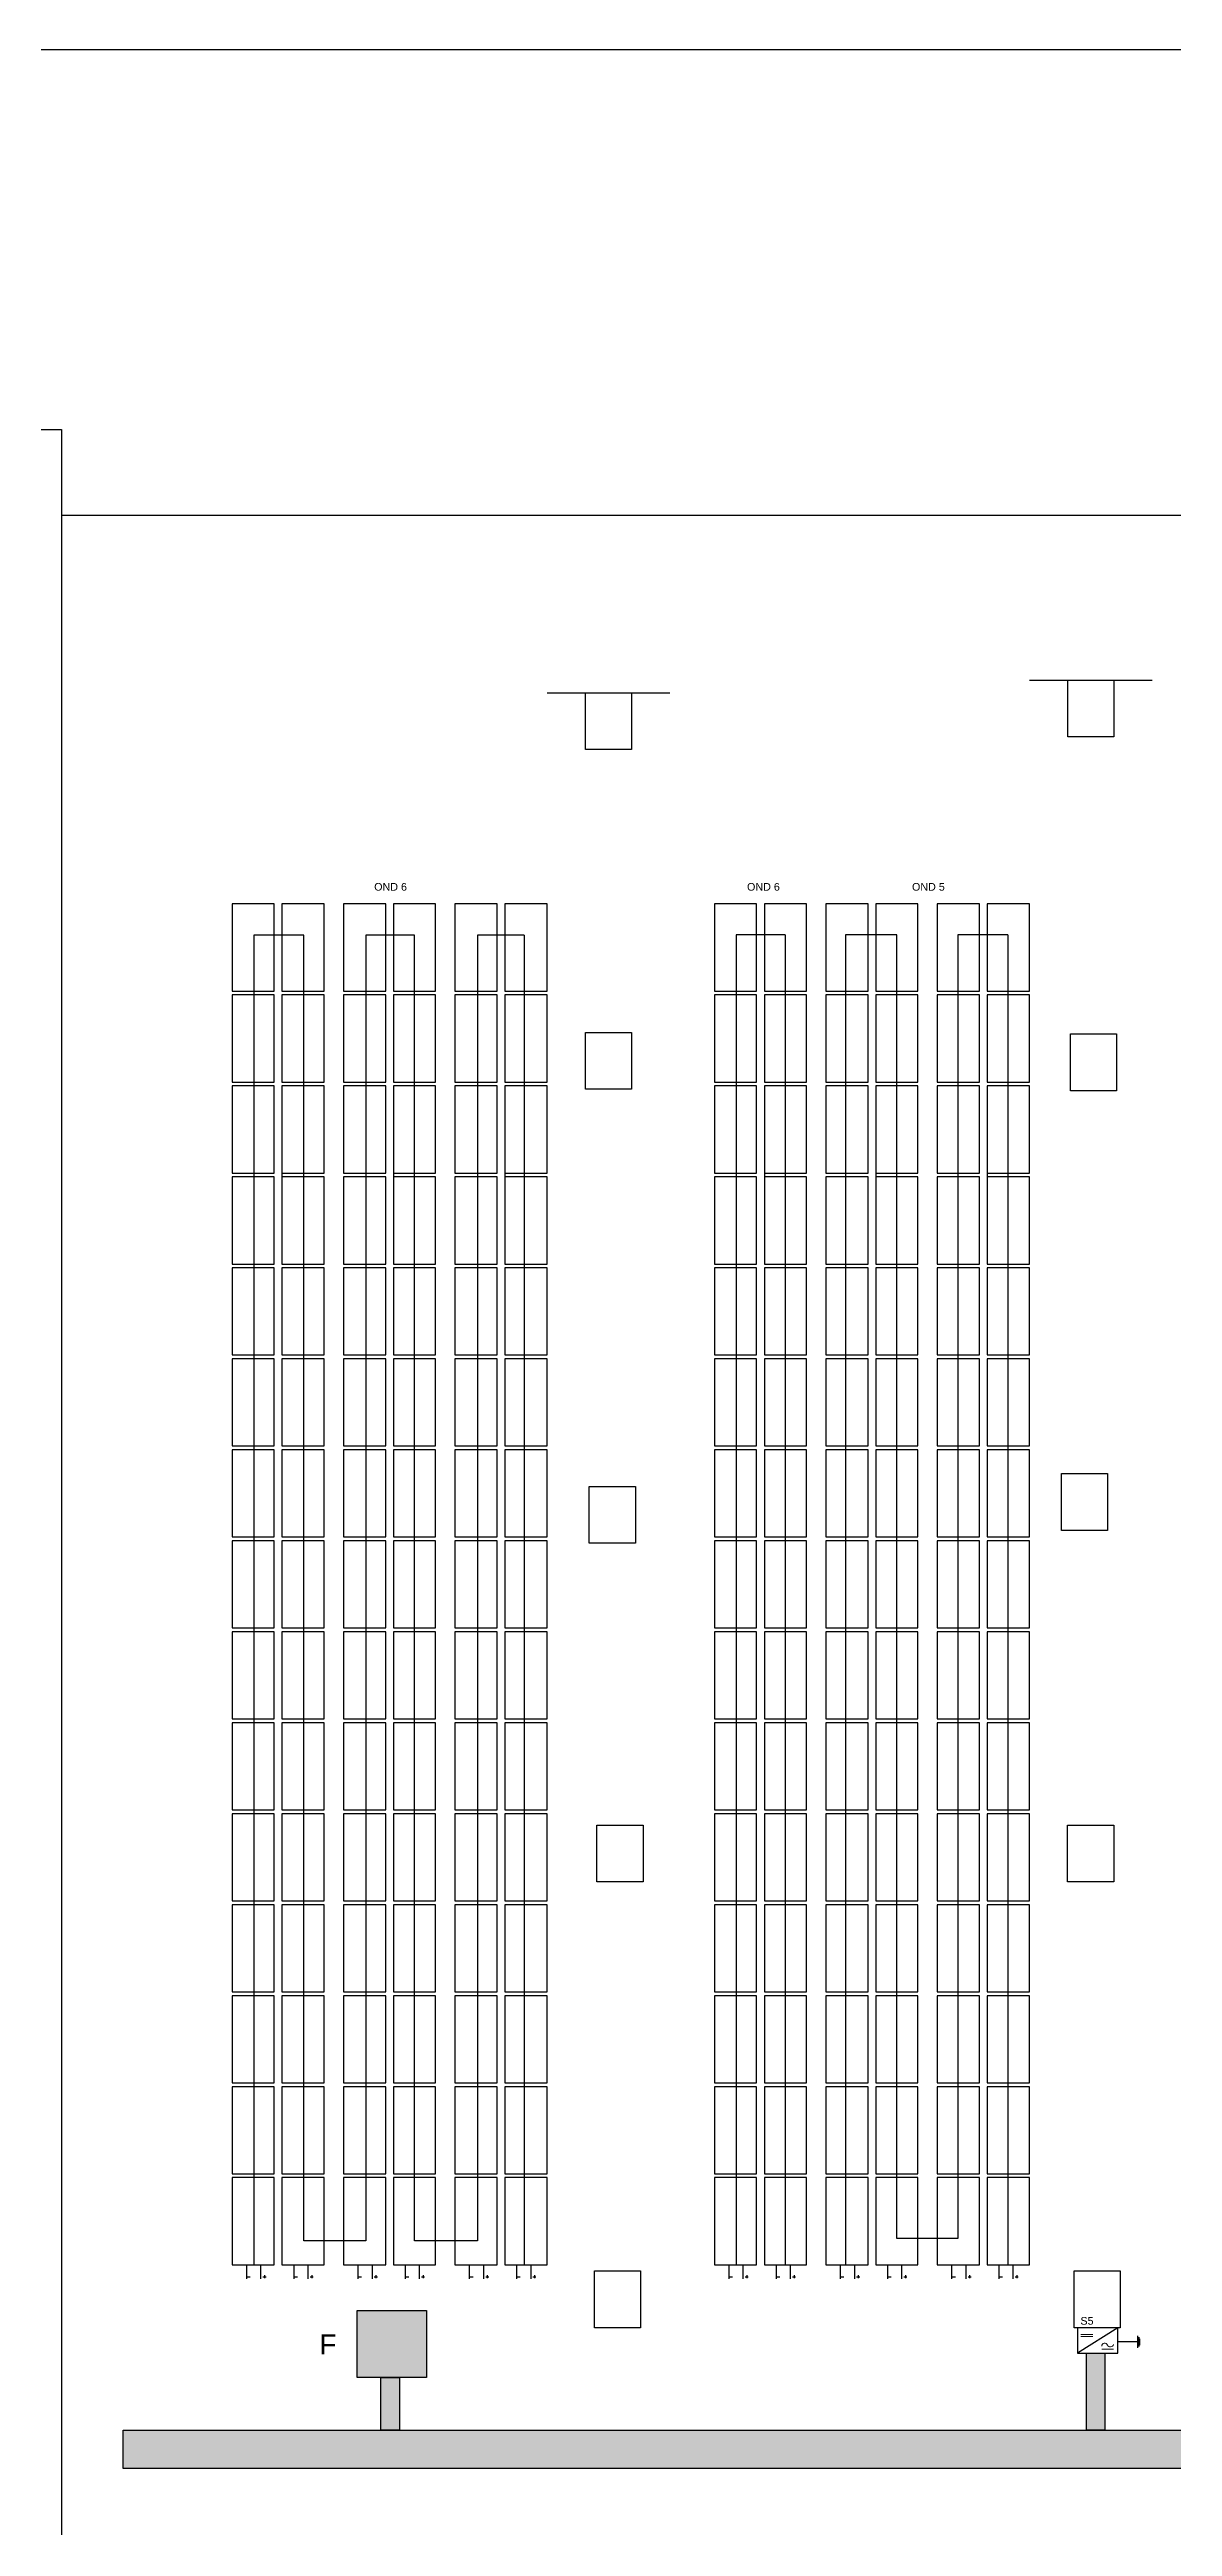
# Model space of a CAD drawing. Header units: inches. Extents: x 66 to 673, y 42 to 161.
# Drawn here: x 324.7 to 353.9, y 94 to 158.6 of the extents above; entities that cross this region are included whole.
import ezdxf

# ---------------------------------------------------------------- set-up
doc = ezdxf.new("R2010")
doc.units = ezdxf.units.IN
doc.header["$MEASUREMENT"] = 0
doc.layers.add('PDF2_Geometry', color=7, linetype='Continuous', true_color=0x2676ba)
doc.styles.get("Standard").update_dxf_attribs({"font": 'arial.ttf'})

msp = doc.modelspace()

# ---------------------------------------------------------------- hatches: boundary and pattern name
h = msp.add_hatch(color=1)
h.dxf.hatch_style = 1
h.paths.add_polyline_path([(334.47, 97.907), (334.47, 99.654), (332.658, 99.654), (332.658, 97.907)])
h = msp.add_hatch(color=8)
h.dxf.hatch_style = 1
h.paths.add_polyline_path([(352.131, 98.544), (351.651, 98.544), (351.651, 96.533), (352.131, 96.533)])
h = msp.add_hatch(color=8)
h.dxf.hatch_style = 1
h.paths.add_polyline_path([(333.759, 97.907), (333.279, 97.907), (333.279, 96.533), (333.759, 96.533)])
h = msp.add_hatch(color=8)
h.dxf.hatch_style = 1
h.paths.add_polyline_path([(323.962, 96.427), (288.548, 96.367), (288.548, 95.376), (323.962, 95.436)])
h.paths.add_polyline_path([(472.961, 96.533), (326.565, 96.533), (326.565, 95.542), (472.961, 95.542)])

# ---------------------------------------------------------------- linework, layer by layer
for p, q in [((276.93, 158.551), (403.674, 158.551)), ((286.851, 148.654), (324.962, 148.654)), ((324.962, 148.654), (324.962, 43.929)), ((324.962, 146.42), (374.526, 146.42)), ((324.962, 146.42), (327.362, 146.42)), ((350.162, 142.128), (351.162, 142.128)), ((351.162, 142.128), (352.362, 142.128)), ((351.162, 140.648), (351.162, 142.128)), ((352.362, 142.128), (352.362, 141.848)), ((352.362, 142.128), (353.362, 142.128)), ((337.604, 141.794), (338.604, 141.794)), ((338.604, 141.794), (339.804, 141.794)), ((338.604, 140.314), (338.604, 141.794)), ((338.604, 141.794), (339.804, 141.794)), ((338.604, 140.314), (338.604, 141.794)), ((339.804, 141.794), (339.804, 141.514)), ((339.804, 141.794), (339.804, 141.514)), ((339.804, 141.794), (340.804, 141.794)), ((339.804, 141.514), (339.804, 141.514)), ((339.804, 141.514), (339.804, 140.314)), ((339.804, 141.514), (339.804, 141.514)), ((339.804, 141.514), (339.804, 140.314)), ((352.362, 141.848), (352.362, 141.848)), ((352.362, 141.848), (352.362, 140.648)), ((339.804, 140.314), (338.604, 140.314)), ((339.804, 140.314), (338.604, 140.314)), ((352.362, 140.648), (351.162, 140.648)), ((338.604, 132.948), (339.804, 132.948)), ((338.604, 131.468), (338.604, 132.948)), ((339.804, 132.948), (339.804, 132.668)), ((339.804, 132.668), (339.804, 132.668)), ((339.804, 132.668), (339.804, 131.468)), ((351.232, 132.907), (352.432, 132.907)), ((351.232, 131.427), (351.232, 132.907)), ((352.432, 132.907), (352.432, 132.627)), ((352.432, 132.627), (352.432, 132.627)), ((352.432, 132.627), (352.432, 131.427)), ((339.804, 131.468), (338.604, 131.468)), ((352.432, 131.427), (351.232, 131.427)), ((330.704, 129.285), (330.704, 129.185)), ((333.604, 129.285), (333.604, 129.185)), ((336.504, 129.285), (336.504, 129.185)), ((343.262, 129.285), (343.262, 129.185)), ((346.162, 129.285), (346.162, 129.185)), ((349.062, 129.285), (349.062, 129.185)), ((324.962, 122.577), (324.962, 122.296)), ((324.962, 122.296), (324.962, 122.296)), ((324.962, 122.296), (324.962, 121.096)), ((351, 121.454), (352.2, 121.454)), ((351, 119.974), (351, 121.454)), ((352.2, 121.454), (352.2, 121.174)), ((338.704, 121.121), (339.904, 121.121)), ((338.704, 119.641), (338.704, 121.121)), ((339.904, 121.121), (339.904, 120.841)), ((339.904, 120.841), (339.904, 120.841)), ((339.904, 120.841), (339.904, 119.641)), ((352.2, 121.174), (352.2, 121.174)), ((352.2, 121.174), (352.2, 119.974)), ((339.904, 119.641), (338.704, 119.641)), ((352.2, 119.974), (351, 119.974)), ((338.905, 112.298), (340.105, 112.298)), ((338.905, 110.817), (338.905, 112.298)), ((340.105, 112.298), (340.105, 112.017)), ((351.158, 112.298), (352.358, 112.298)), ((351.158, 110.817), (351.158, 112.298)), ((352.358, 112.298), (352.358, 112.017)), ((340.105, 112.017), (340.105, 112.017)), ((340.105, 112.017), (340.105, 110.817)), ((352.358, 112.017), (352.358, 112.017)), ((352.358, 112.017), (352.358, 110.817)), ((340.105, 110.817), (338.905, 110.817)), ((352.358, 110.817), (351.158, 110.817)), ((338.84, 100.684), (340.04, 100.684)), ((338.84, 99.204), (338.84, 100.684)), ((340.04, 100.684), (340.04, 100.404)), ((351.329, 100.684), (352.529, 100.684)), ((351.329, 99.204), (351.329, 100.684)), ((352.529, 100.684), (352.529, 100.404)), ((329.798, 100.535), (329.878, 100.535)), ((330.208, 100.535), (330.288, 100.535)), ((330.248, 100.575), (330.248, 100.496)), ((331.028, 100.535), (331.107, 100.535)), ((331.438, 100.535), (331.517, 100.535)), ((331.477, 100.575), (331.477, 100.496)), ((332.698, 100.535), (332.778, 100.535)), ((333.108, 100.535), (333.188, 100.535)), ((333.148, 100.575), (333.148, 100.496)), ((333.928, 100.535), (334.007, 100.535)), ((334.338, 100.535), (334.417, 100.535)), ((334.377, 100.575), (334.377, 100.496)), ((335.598, 100.535), (335.678, 100.535)), ((336.008, 100.535), (336.088, 100.535)), ((336.048, 100.575), (336.048, 100.496)), ((336.828, 100.535), (336.907, 100.535)), ((337.238, 100.535), (337.317, 100.535)), ((337.277, 100.575), (337.277, 100.496)), ((340.04, 100.404), (340.04, 100.404)), ((340.04, 100.404), (340.04, 99.204)), ((342.355, 100.535), (342.435, 100.535)), ((342.765, 100.535), (342.845, 100.535)), ((342.805, 100.575), (342.805, 100.496)), ((343.585, 100.535), (343.665, 100.535)), ((343.995, 100.535), (344.075, 100.535)), ((344.035, 100.575), (344.035, 100.496)), ((345.255, 100.535), (345.335, 100.535)), ((345.665, 100.535), (345.745, 100.535)), ((345.705, 100.575), (345.705, 100.496)), ((346.485, 100.535), (346.565, 100.535)), ((346.895, 100.535), (346.975, 100.535)), ((346.935, 100.575), (346.935, 100.496)), ((348.155, 100.535), (348.235, 100.535)), ((348.565, 100.535), (348.645, 100.535)), ((348.605, 100.575), (348.605, 100.496)), ((349.385, 100.535), (349.465, 100.535)), ((349.795, 100.535), (349.875, 100.535)), ((349.835, 100.575), (349.835, 100.496)), ((352.529, 100.404), (352.529, 100.404)), ((352.529, 100.404), (352.529, 99.204)), ((340.04, 99.204), (338.84, 99.204)), ((352.529, 99.204), (351.329, 99.204)), ((352.463, 99.204), (351.413, 98.544))]:
    msp.add_line(p, q)
at = {"color": 116, "true_color": 0x136734}
for p, q in [((331.276, 135.482), (329.974, 135.482)), ((329.974, 135.482), (329.974, 100.845)), ((331.276, 101.467), (331.276, 135.482)), ((334.156, 135.482), (332.885, 135.482)), ((332.885, 135.482), (332.885, 101.467)), ((334.156, 101.467), (334.156, 135.482)), ((337.007, 135.482), (335.792, 135.482)), ((335.792, 135.482), (335.792, 101.467)), ((337.007, 135.482), (337.007, 100.845)), ((343.802, 135.493), (342.525, 135.493)), ((342.525, 135.493), (342.525, 100.845)), ((343.802, 135.493), (343.802, 100.845)), ((346.713, 135.493), (345.377, 135.493)), ((345.377, 135.493), (345.377, 100.845)), ((346.713, 101.526), (346.713, 135.493)), ((349.599, 135.493), (348.302, 135.493)), ((348.302, 135.493), (348.302, 101.526)), ((349.599, 135.493), (349.599, 100.845)), ((332.885, 101.467), (331.276, 101.467)), ((335.792, 101.467), (334.156, 101.467)), ((348.302, 101.526), (346.713, 101.526)), ((352.986, 98.837), (352.463, 98.837)), ((352.986, 98.837), (352.986, 98.994)), ((352.986, 98.68), (352.986, 98.837)), ((353.013, 98.962), (353.013, 98.72)), ((353.033, 98.915), (353.033, 98.753))]:
    msp.add_line(p, q, dxfattribs=at)
at = {"color": 1}
for p, q in [((329.79, 100.479), (329.79, 100.845)), ((331.02, 100.479), (331.02, 100.845)), ((332.69, 100.479), (332.69, 100.845)), ((333.92, 100.479), (333.92, 100.845)), ((335.59, 100.479), (335.59, 100.845)), ((336.82, 100.479), (336.82, 100.845)), ((342.348, 100.479), (342.348, 100.845)), ((343.577, 100.479), (343.577, 100.845)), ((345.248, 100.479), (345.248, 100.845)), ((346.477, 100.479), (346.477, 100.845)), ((348.148, 100.479), (348.148, 100.845)), ((349.377, 100.479), (349.377, 100.845))]:
    msp.add_line(p, q, dxfattribs=at)
at = {"color": 5}
for p, q in [((330.157, 100.479), (330.157, 100.845)), ((331.387, 100.479), (331.387, 100.845)), ((333.057, 100.479), (333.057, 100.845)), ((334.287, 100.479), (334.287, 100.845)), ((335.957, 100.479), (335.957, 100.845)), ((337.187, 100.479), (337.187, 100.845)), ((342.715, 100.479), (342.715, 100.845)), ((343.944, 100.479), (343.944, 100.845)), ((345.615, 100.479), (345.615, 100.845)), ((346.844, 100.479), (346.844, 100.845)), ((348.515, 100.479), (348.515, 100.845)), ((349.744, 100.479), (349.744, 100.845))]:
    msp.add_line(p, q, dxfattribs=at)
for points in [[(329.404, 134.025), (330.504, 134.025), (330.504, 136.295), (329.404, 136.295)], [(330.704, 134.025), (331.804, 134.025), (331.804, 136.295), (330.704, 136.295)], [(332.304, 134.025), (333.404, 134.025), (333.404, 136.295), (332.304, 136.295)], [(333.604, 134.025), (334.704, 134.025), (334.704, 136.295), (333.604, 136.295)], [(335.204, 134.025), (336.304, 134.025), (336.304, 136.295), (335.204, 136.295)], [(336.504, 134.025), (337.604, 134.025), (337.604, 136.295), (336.504, 136.295)], [(341.962, 134.025), (343.062, 134.025), (343.062, 136.295), (341.962, 136.295)], [(343.262, 134.025), (344.362, 134.025), (344.362, 136.295), (343.262, 136.295)], [(344.862, 134.025), (345.962, 134.025), (345.962, 136.295), (344.862, 136.295)], [(346.162, 134.025), (347.262, 134.025), (347.262, 136.295), (346.162, 136.295)], [(347.762, 134.025), (348.862, 134.025), (348.862, 136.295), (347.762, 136.295)], [(349.062, 134.025), (350.162, 134.025), (350.162, 136.295), (349.062, 136.295)], [(329.404, 131.655), (330.504, 131.655), (330.504, 133.925), (329.404, 133.925)], [(330.704, 131.655), (331.804, 131.655), (331.804, 133.925), (330.704, 133.925)], [(332.304, 131.655), (333.404, 131.655), (333.404, 133.925), (332.304, 133.925)], [(333.604, 131.655), (334.704, 131.655), (334.704, 133.925), (333.604, 133.925)], [(335.204, 131.655), (336.304, 131.655), (336.304, 133.925), (335.204, 133.925)], [(336.504, 131.655), (337.604, 131.655), (337.604, 133.925), (336.504, 133.925)], [(341.962, 131.655), (343.062, 131.655), (343.062, 133.925), (341.962, 133.925)], [(343.262, 131.655), (344.362, 131.655), (344.362, 133.925), (343.262, 133.925)], [(344.862, 131.655), (345.962, 131.655), (345.962, 133.925), (344.862, 133.925)], [(346.162, 131.655), (347.262, 131.655), (347.262, 133.925), (346.162, 133.925)], [(347.762, 131.655), (348.862, 131.655), (348.862, 133.925), (347.762, 133.925)], [(349.062, 131.655), (350.162, 131.655), (350.162, 133.925), (349.062, 133.925)], [(329.404, 129.285), (330.504, 129.285), (330.504, 131.555), (329.404, 131.555)], [(330.704, 129.285), (331.804, 129.285), (331.804, 131.555), (330.704, 131.555)], [(332.304, 129.285), (333.404, 129.285), (333.404, 131.555), (332.304, 131.555)], [(333.604, 129.285), (334.704, 129.285), (334.704, 131.555), (333.604, 131.555)], [(335.204, 129.285), (336.304, 129.285), (336.304, 131.555), (335.204, 131.555)], [(336.504, 129.285), (337.604, 129.285), (337.604, 131.555), (336.504, 131.555)], [(341.962, 129.285), (343.062, 129.285), (343.062, 131.555), (341.962, 131.555)], [(343.262, 129.285), (344.362, 129.285), (344.362, 131.555), (343.262, 131.555)], [(344.862, 129.285), (345.962, 129.285), (345.962, 131.555), (344.862, 131.555)], [(346.162, 129.285), (347.262, 129.285), (347.262, 131.555), (346.162, 131.555)], [(347.762, 129.285), (348.862, 129.285), (348.862, 131.555), (347.762, 131.555)], [(349.062, 129.285), (350.162, 129.285), (350.162, 131.555), (349.062, 131.555)], [(329.404, 126.915), (330.504, 126.915), (330.504, 129.185), (329.404, 129.185)], [(330.704, 126.915), (331.804, 126.915), (331.804, 129.185), (330.704, 129.185)], [(332.304, 126.915), (333.404, 126.915), (333.404, 129.185), (332.304, 129.185)], [(333.604, 126.915), (334.704, 126.915), (334.704, 129.185), (333.604, 129.185)], [(335.204, 126.915), (336.304, 126.915), (336.304, 129.185), (335.204, 129.185)], [(336.504, 126.915), (337.604, 126.915), (337.604, 129.185), (336.504, 129.185)], [(341.962, 126.915), (343.062, 126.915), (343.062, 129.185), (341.962, 129.185)], [(343.262, 126.915), (344.362, 126.915), (344.362, 129.185), (343.262, 129.185)], [(344.862, 126.915), (345.962, 126.915), (345.962, 129.185), (344.862, 129.185)], [(346.162, 126.915), (347.262, 126.915), (347.262, 129.185), (346.162, 129.185)], [(347.762, 126.915), (348.862, 126.915), (348.862, 129.185), (347.762, 129.185)], [(349.062, 126.915), (350.162, 126.915), (350.162, 129.185), (349.062, 129.185)], [(329.404, 124.545), (330.504, 124.545), (330.504, 126.815), (329.404, 126.815)], [(330.704, 124.545), (331.804, 124.545), (331.804, 126.815), (330.704, 126.815)], [(332.304, 124.545), (333.404, 124.545), (333.404, 126.815), (332.304, 126.815)], [(333.604, 124.545), (334.704, 124.545), (334.704, 126.815), (333.604, 126.815)], [(335.204, 124.545), (336.304, 124.545), (336.304, 126.815), (335.204, 126.815)], [(336.504, 124.545), (337.604, 124.545), (337.604, 126.815), (336.504, 126.815)], [(341.962, 124.545), (343.062, 124.545), (343.062, 126.815), (341.962, 126.815)], [(343.262, 124.545), (344.362, 124.545), (344.362, 126.815), (343.262, 126.815)], [(344.862, 124.545), (345.962, 124.545), (345.962, 126.815), (344.862, 126.815)], [(346.162, 124.545), (347.262, 124.545), (347.262, 126.815), (346.162, 126.815)], [(347.762, 124.545), (348.862, 124.545), (348.862, 126.815), (347.762, 126.815)], [(349.062, 124.545), (350.162, 124.545), (350.162, 126.815), (349.062, 126.815)], [(329.404, 122.175), (330.504, 122.175), (330.504, 124.445), (329.404, 124.445)], [(330.704, 122.175), (331.804, 122.175), (331.804, 124.445), (330.704, 124.445)], [(332.304, 122.175), (333.404, 122.175), (333.404, 124.445), (332.304, 124.445)], [(333.604, 122.175), (334.704, 122.175), (334.704, 124.445), (333.604, 124.445)], [(335.204, 122.175), (336.304, 122.175), (336.304, 124.445), (335.204, 124.445)], [(336.504, 122.175), (337.604, 122.175), (337.604, 124.445), (336.504, 124.445)], [(341.962, 122.175), (343.062, 122.175), (343.062, 124.445), (341.962, 124.445)], [(343.262, 122.175), (344.362, 122.175), (344.362, 124.445), (343.262, 124.445)], [(344.862, 122.175), (345.962, 122.175), (345.962, 124.445), (344.862, 124.445)], [(346.162, 122.175), (347.262, 122.175), (347.262, 124.445), (346.162, 124.445)], [(347.762, 122.175), (348.862, 122.175), (348.862, 124.445), (347.762, 124.445)], [(349.062, 122.175), (350.162, 122.175), (350.162, 124.445), (349.062, 124.445)], [(329.404, 119.805), (330.504, 119.805), (330.504, 122.075), (329.404, 122.075)], [(330.704, 119.805), (331.804, 119.805), (331.804, 122.075), (330.704, 122.075)], [(332.304, 119.805), (333.404, 119.805), (333.404, 122.075), (332.304, 122.075)], [(333.604, 119.805), (334.704, 119.805), (334.704, 122.075), (333.604, 122.075)], [(335.204, 119.805), (336.304, 119.805), (336.304, 122.075), (335.204, 122.075)], [(336.504, 119.805), (337.604, 119.805), (337.604, 122.075), (336.504, 122.075)], [(341.962, 119.805), (343.062, 119.805), (343.062, 122.075), (341.962, 122.075)], [(343.262, 119.805), (344.362, 119.805), (344.362, 122.075), (343.262, 122.075)], [(344.862, 119.805), (345.962, 119.805), (345.962, 122.075), (344.862, 122.075)], [(346.162, 119.805), (347.262, 119.805), (347.262, 122.075), (346.162, 122.075)], [(347.762, 119.805), (348.862, 119.805), (348.862, 122.075), (347.762, 122.075)], [(349.062, 119.805), (350.162, 119.805), (350.162, 122.075), (349.062, 122.075)], [(329.404, 117.435), (330.504, 117.435), (330.504, 119.705), (329.404, 119.705)], [(330.704, 117.435), (331.804, 117.435), (331.804, 119.705), (330.704, 119.705)], [(332.304, 117.435), (333.404, 117.435), (333.404, 119.705), (332.304, 119.705)], [(333.604, 117.435), (334.704, 117.435), (334.704, 119.705), (333.604, 119.705)], [(335.204, 117.435), (336.304, 117.435), (336.304, 119.705), (335.204, 119.705)], [(336.504, 117.435), (337.604, 117.435), (337.604, 119.705), (336.504, 119.705)], [(341.962, 117.435), (343.062, 117.435), (343.062, 119.705), (341.962, 119.705)], [(343.262, 117.435), (344.362, 117.435), (344.362, 119.705), (343.262, 119.705)], [(344.862, 117.435), (345.962, 117.435), (345.962, 119.705), (344.862, 119.705)], [(346.162, 117.435), (347.262, 117.435), (347.262, 119.705), (346.162, 119.705)], [(347.762, 117.435), (348.862, 117.435), (348.862, 119.705), (347.762, 119.705)], [(349.062, 117.435), (350.162, 117.435), (350.162, 119.705), (349.062, 119.705)], [(329.404, 115.065), (330.504, 115.065), (330.504, 117.335), (329.404, 117.335)], [(330.704, 115.065), (331.804, 115.065), (331.804, 117.335), (330.704, 117.335)], [(332.304, 115.065), (333.404, 115.065), (333.404, 117.335), (332.304, 117.335)], [(333.604, 115.065), (334.704, 115.065), (334.704, 117.335), (333.604, 117.335)], [(335.204, 115.065), (336.304, 115.065), (336.304, 117.335), (335.204, 117.335)], [(336.504, 115.065), (337.604, 115.065), (337.604, 117.335), (336.504, 117.335)], [(341.962, 115.065), (343.062, 115.065), (343.062, 117.335), (341.962, 117.335)], [(343.262, 115.065), (344.362, 115.065), (344.362, 117.335), (343.262, 117.335)], [(344.862, 115.065), (345.962, 115.065), (345.962, 117.335), (344.862, 117.335)], [(346.162, 115.065), (347.262, 115.065), (347.262, 117.335), (346.162, 117.335)], [(347.762, 115.065), (348.862, 115.065), (348.862, 117.335), (347.762, 117.335)], [(349.062, 115.065), (350.162, 115.065), (350.162, 117.335), (349.062, 117.335)], [(329.404, 112.695), (330.504, 112.695), (330.504, 114.965), (329.404, 114.965)], [(330.704, 112.695), (331.804, 112.695), (331.804, 114.965), (330.704, 114.965)], [(332.304, 112.695), (333.404, 112.695), (333.404, 114.965), (332.304, 114.965)], [(333.604, 112.695), (334.704, 112.695), (334.704, 114.965), (333.604, 114.965)], [(335.204, 112.695), (336.304, 112.695), (336.304, 114.965), (335.204, 114.965)], [(336.504, 112.695), (337.604, 112.695), (337.604, 114.965), (336.504, 114.965)], [(341.962, 112.695), (343.062, 112.695), (343.062, 114.965), (341.962, 114.965)], [(343.262, 112.695), (344.362, 112.695), (344.362, 114.965), (343.262, 114.965)], [(344.862, 112.695), (345.962, 112.695), (345.962, 114.965), (344.862, 114.965)], [(346.162, 112.695), (347.262, 112.695), (347.262, 114.965), (346.162, 114.965)], [(347.762, 112.695), (348.862, 112.695), (348.862, 114.965), (347.762, 114.965)], [(349.062, 112.695), (350.162, 112.695), (350.162, 114.965), (349.062, 114.965)], [(329.404, 110.325), (330.504, 110.325), (330.504, 112.595), (329.404, 112.595)], [(330.704, 110.325), (331.804, 110.325), (331.804, 112.595), (330.704, 112.595)], [(332.304, 110.325), (333.404, 110.325), (333.404, 112.595), (332.304, 112.595)], [(333.604, 110.325), (334.704, 110.325), (334.704, 112.595), (333.604, 112.595)], [(335.204, 110.325), (336.304, 110.325), (336.304, 112.595), (335.204, 112.595)], [(336.504, 110.325), (337.604, 110.325), (337.604, 112.595), (336.504, 112.595)], [(341.962, 110.325), (343.062, 110.325), (343.062, 112.595), (341.962, 112.595)], [(343.262, 110.325), (344.362, 110.325), (344.362, 112.595), (343.262, 112.595)], [(344.862, 110.325), (345.962, 110.325), (345.962, 112.595), (344.862, 112.595)], [(346.162, 110.325), (347.262, 110.325), (347.262, 112.595), (346.162, 112.595)], [(347.762, 110.325), (348.862, 110.325), (348.862, 112.595), (347.762, 112.595)], [(349.062, 110.325), (350.162, 110.325), (350.162, 112.595), (349.062, 112.595)], [(329.404, 107.955), (330.504, 107.955), (330.504, 110.225), (329.404, 110.225)], [(330.704, 107.955), (331.804, 107.955), (331.804, 110.225), (330.704, 110.225)], [(332.304, 107.955), (333.404, 107.955), (333.404, 110.225), (332.304, 110.225)], [(333.604, 107.955), (334.704, 107.955), (334.704, 110.225), (333.604, 110.225)], [(335.204, 107.955), (336.304, 107.955), (336.304, 110.225), (335.204, 110.225)], [(336.504, 107.955), (337.604, 107.955), (337.604, 110.225), (336.504, 110.225)], [(341.962, 107.955), (343.062, 107.955), (343.062, 110.225), (341.962, 110.225)], [(343.262, 107.955), (344.362, 107.955), (344.362, 110.225), (343.262, 110.225)], [(344.862, 107.955), (345.962, 107.955), (345.962, 110.225), (344.862, 110.225)], [(346.162, 107.955), (347.262, 107.955), (347.262, 110.225), (346.162, 110.225)], [(347.762, 107.955), (348.862, 107.955), (348.862, 110.225), (347.762, 110.225)], [(349.062, 107.955), (350.162, 107.955), (350.162, 110.225), (349.062, 110.225)], [(329.404, 105.585), (330.504, 105.585), (330.504, 107.855), (329.404, 107.855)], [(330.704, 105.585), (331.804, 105.585), (331.804, 107.855), (330.704, 107.855)], [(332.304, 105.585), (333.404, 105.585), (333.404, 107.855), (332.304, 107.855)], [(333.604, 105.585), (334.704, 105.585), (334.704, 107.855), (333.604, 107.855)], [(335.204, 105.585), (336.304, 105.585), (336.304, 107.855), (335.204, 107.855)], [(336.504, 105.585), (337.604, 105.585), (337.604, 107.855), (336.504, 107.855)], [(341.962, 105.585), (343.062, 105.585), (343.062, 107.855), (341.962, 107.855)], [(343.262, 105.585), (344.362, 105.585), (344.362, 107.855), (343.262, 107.855)], [(344.862, 105.585), (345.962, 105.585), (345.962, 107.855), (344.862, 107.855)], [(346.162, 105.585), (347.262, 105.585), (347.262, 107.855), (346.162, 107.855)], [(347.762, 105.585), (348.862, 105.585), (348.862, 107.855), (347.762, 107.855)], [(349.062, 105.585), (350.162, 105.585), (350.162, 107.855), (349.062, 107.855)], [(329.404, 103.215), (330.504, 103.215), (330.504, 105.485), (329.404, 105.485)], [(330.704, 103.215), (331.804, 103.215), (331.804, 105.485), (330.704, 105.485)], [(332.304, 103.215), (333.404, 103.215), (333.404, 105.485), (332.304, 105.485)], [(333.604, 103.215), (334.704, 103.215), (334.704, 105.485), (333.604, 105.485)], [(335.204, 103.215), (336.304, 103.215), (336.304, 105.485), (335.204, 105.485)], [(336.504, 103.215), (337.604, 103.215), (337.604, 105.485), (336.504, 105.485)], [(341.962, 103.215), (343.062, 103.215), (343.062, 105.485), (341.962, 105.485)], [(343.262, 103.215), (344.362, 103.215), (344.362, 105.485), (343.262, 105.485)], [(344.862, 103.215), (345.962, 103.215), (345.962, 105.485), (344.862, 105.485)], [(346.162, 103.215), (347.262, 103.215), (347.262, 105.485), (346.162, 105.485)], [(347.762, 103.215), (348.862, 103.215), (348.862, 105.485), (347.762, 105.485)], [(349.062, 103.215), (350.162, 103.215), (350.162, 105.485), (349.062, 105.485)], [(329.404, 100.845), (330.504, 100.845), (330.504, 103.115), (329.404, 103.115)], [(330.704, 100.845), (331.804, 100.845), (331.804, 103.115), (330.704, 103.115)], [(332.304, 100.845), (333.404, 100.845), (333.404, 103.115), (332.304, 103.115)], [(332.304, 100.845), (333.404, 100.845), (333.404, 103.115), (332.304, 103.115)], [(333.604, 100.845), (334.704, 100.845), (334.704, 103.115), (333.604, 103.115)], [(335.204, 100.845), (336.304, 100.845), (336.304, 103.115), (335.204, 103.115)], [(336.504, 100.845), (337.604, 100.845), (337.604, 103.115), (336.504, 103.115)], [(341.962, 100.845), (343.062, 100.845), (343.062, 103.115), (341.962, 103.115)], [(343.262, 100.845), (344.362, 100.845), (344.362, 103.115), (343.262, 103.115)], [(344.862, 100.845), (345.962, 100.845), (345.962, 103.115), (344.862, 103.115)], [(344.862, 100.845), (345.962, 100.845), (345.962, 103.115), (344.862, 103.115)], [(346.162, 100.845), (347.262, 100.845), (347.262, 103.115), (346.162, 103.115)], [(347.762, 100.845), (348.862, 100.845), (348.862, 103.115), (347.762, 103.115)], [(349.062, 100.845), (350.162, 100.845), (350.162, 103.115), (349.062, 103.115)], [(332.658, 99.654), (334.47, 99.654), (334.47, 97.907), (332.658, 97.907)], [(351.413, 98.544), (352.463, 98.544), (352.463, 99.204), (351.413, 99.204)], [(351.651, 98.544), (352.131, 98.544), (352.131, 96.533), (351.651, 96.533)], [(333.279, 97.907), (333.759, 97.907), (333.759, 96.533), (333.279, 96.533)], [(326.565, 96.533), (472.961, 96.533), (472.961, 95.542), (326.565, 95.542)]]:
    msp.add_lwpolyline(points, close=True)
at = {"layer": 'PDF2_Geometry', "color": 7, "lineweight": 0}
for points in [[(351.504, 99.028), (351.813, 99.028)], [(351.504, 98.979), (351.813, 98.979)], [(352.045, 98.648), (352.355, 98.648)]]:
    msp.add_lwpolyline(points, dxfattribs=at)
msp.add_lwpolyline([(352.045, 98.727, -0.81134), (352.194, 98.755, 0.653005), (352.355, 98.767)], format="xyb", dxfattribs=at)

# ---------------------------------------------------------------- texts
at = {"color": 5, "attachment_point": 1}
for s, width, gutter_width, heights, insert, char_height in [('{\\C256;OND 6}', 2.27344, 1, [0], (333.104, 136.84), 0.2), ('{\\C256;OND 6}', 2.27344, 1, [0], (342.812, 136.84), 0.2), ('{\\C256;OND 5}', 2.27344, 1, [0], (347.106, 136.84), 0.2), ('{\\C256;S5}', 2.27344, 1, [0], (351.491, 99.485), 0.2), ('{\\C256;F}', 5.94777, 2.616, [0.541], (331.676, 99.033), 0.5232)]:
    msp.add_mtext_dynamic_manual_height_columns(s, width=width, gutter_width=gutter_width, heights=heights, dxfattribs=dict(at, insert=insert, char_height=char_height))

doc.saveas('drawing.dxf')
